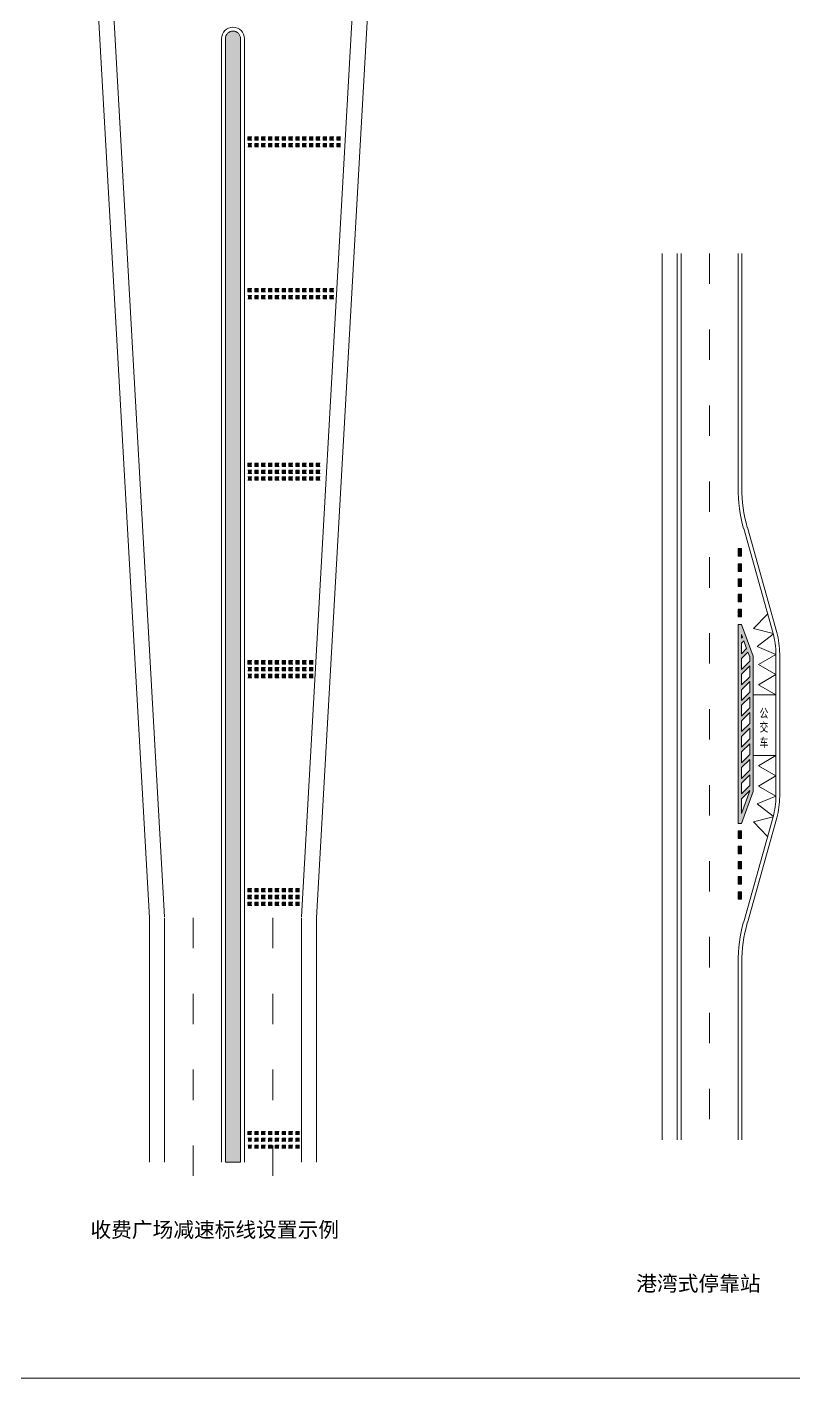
# Model space of a CAD drawing. Header units: millimetres. Extents: x 1182829 to 1183704, y -71582 to -71209.
# Drawn here: x 1183516.3 to 1183617.2, y -71582.4 to -71404.4 of the extents above; entities that cross this region are included whole.
import ezdxf

# ---------------------------------------------------------------- set-up
doc = ezdxf.new("R2010")
doc.units = ezdxf.units.MM
doc.layers.get('0').update_dxf_attribs({"lineweight": 9})
doc.layers.add('文字层', color=7, linetype='Continuous', lineweight=13)
doc.styles.get("Standard").update_dxf_attribs({"font": ''})
doc.styles.get('Standard').set_extended_font_data('SimSun')

msp = doc.modelspace()

# ---------------------------------------------------------------- hatches: boundary and pattern name
h = msp.add_hatch()
h.set_pattern_fill('GRASS', color=3, scale=0.05, style=0)
h.set_pattern_definition([(90, (1181191.2694, -73291.9295), (-0.898025, 0.898025), [0.238125, -1.557925]), (45, (1181191.2694, -73291.9295), (-0.8980256, 0.8980256), [0.238125, -1.031875]), (135, (1181191.2694, -73291.9295), (-0.8980256, -0.8980256), [0.238125, -1.031875])])
edge = h.paths.add_edge_path()
edge.add_line((1183544.37, -71405.98), (1183544.37, -71553.94))
edge.add_line((1183544.37, -71553.94), (1183542.37, -71553.94))
edge.add_line((1183542.37, -71553.94), (1183542.37, -71405.98))
edge.add_arc((1183543.37, -71405.98), 1, 0, 180, ccw=False)
for color, points in [(0, [(1183545.84, -71418.89), (1183545.34, -71418.89), (1183545.34, -71419.34), (1183545.84, -71419.34)]), (0, [(1183546.74, -71418.89), (1183546.24, -71418.89), (1183546.24, -71419.34), (1183546.74, -71419.34)]), (0, [(1183547.64, -71418.89), (1183547.14, -71418.89), (1183547.14, -71419.34), (1183547.64, -71419.34)]), (0, [(1183548.54, -71418.89), (1183548.04, -71418.89), (1183548.04, -71419.34), (1183548.54, -71419.34)]), (0, [(1183549.44, -71418.89), (1183548.94, -71418.89), (1183548.94, -71419.34), (1183549.44, -71419.34)]), (0, [(1183550.34, -71418.89), (1183549.84, -71418.89), (1183549.84, -71419.34), (1183550.34, -71419.34)]), (0, [(1183551.24, -71418.89), (1183550.74, -71418.89), (1183550.74, -71419.34), (1183551.24, -71419.34)]), (0, [(1183552.14, -71418.89), (1183551.64, -71418.89), (1183551.64, -71419.34), (1183552.14, -71419.34)]), (0, [(1183553.04, -71418.89), (1183552.54, -71418.89), (1183552.54, -71419.34), (1183553.04, -71419.34)]), (0, [(1183553.94, -71418.89), (1183553.44, -71418.89), (1183553.44, -71419.34), (1183553.94, -71419.34)]), (0, [(1183554.84, -71418.89), (1183554.34, -71418.89), (1183554.34, -71419.34), (1183554.84, -71419.34)]), (0, [(1183555.74, -71418.89), (1183555.24, -71418.89), (1183555.24, -71419.34), (1183555.74, -71419.34)]), (0, [(1183556.64, -71418.89), (1183556.14, -71418.89), (1183556.14, -71419.34), (1183556.64, -71419.34)]), (0, [(1183557.54, -71418.89), (1183557.04, -71418.89), (1183557.04, -71419.34), (1183557.54, -71419.34)]), (0, [(1183545.84, -71419.79), (1183545.34, -71419.79), (1183545.34, -71420.24), (1183545.84, -71420.24)]), (0, [(1183546.74, -71419.79), (1183546.24, -71419.79), (1183546.24, -71420.24), (1183546.74, -71420.24)]), (0, [(1183547.64, -71419.79), (1183547.14, -71419.79), (1183547.14, -71420.24), (1183547.64, -71420.24)]), (0, [(1183548.54, -71419.79), (1183548.04, -71419.79), (1183548.04, -71420.24), (1183548.54, -71420.24)]), (0, [(1183549.44, -71419.79), (1183548.94, -71419.79), (1183548.94, -71420.24), (1183549.44, -71420.24)]), (0, [(1183550.34, -71419.79), (1183549.84, -71419.79), (1183549.84, -71420.24), (1183550.34, -71420.24)]), (0, [(1183551.24, -71419.79), (1183550.74, -71419.79), (1183550.74, -71420.24), (1183551.24, -71420.24)]), (0, [(1183552.14, -71419.79), (1183551.64, -71419.79), (1183551.64, -71420.24), (1183552.14, -71420.24)]), (0, [(1183553.04, -71419.79), (1183552.54, -71419.79), (1183552.54, -71420.24), (1183553.04, -71420.24)]), (0, [(1183553.94, -71419.79), (1183553.44, -71419.79), (1183553.44, -71420.24), (1183553.94, -71420.24)]), (0, [(1183554.84, -71419.79), (1183554.34, -71419.79), (1183554.34, -71420.24), (1183554.84, -71420.24)]), (0, [(1183555.74, -71419.79), (1183555.24, -71419.79), (1183555.24, -71420.24), (1183555.74, -71420.24)]), (0, [(1183556.64, -71419.79), (1183556.14, -71419.79), (1183556.14, -71420.24), (1183556.64, -71420.24)]), (0, [(1183557.54, -71419.79), (1183557.04, -71419.79), (1183557.04, -71420.24), (1183557.54, -71420.24)]), (0, [(1183545.84, -71438.89), (1183545.34, -71438.89), (1183545.34, -71439.34), (1183545.84, -71439.34)]), (0, [(1183546.74, -71438.89), (1183546.24, -71438.89), (1183546.24, -71439.34), (1183546.74, -71439.34)]), (0, [(1183547.64, -71438.89), (1183547.14, -71438.89), (1183547.14, -71439.34), (1183547.64, -71439.34)]), (0, [(1183548.54, -71438.89), (1183548.04, -71438.89), (1183548.04, -71439.34), (1183548.54, -71439.34)]), (0, [(1183549.44, -71438.89), (1183548.94, -71438.89), (1183548.94, -71439.34), (1183549.44, -71439.34)]), (0, [(1183550.34, -71438.89), (1183549.84, -71438.89), (1183549.84, -71439.34), (1183550.34, -71439.34)]), (0, [(1183551.24, -71438.89), (1183550.74, -71438.89), (1183550.74, -71439.34), (1183551.24, -71439.34)]), (0, [(1183552.14, -71438.89), (1183551.64, -71438.89), (1183551.64, -71439.34), (1183552.14, -71439.34)]), (0, [(1183553.04, -71438.89), (1183552.54, -71438.89), (1183552.54, -71439.34), (1183553.04, -71439.34)]), (0, [(1183553.94, -71438.89), (1183553.44, -71438.89), (1183553.44, -71439.34), (1183553.94, -71439.34)]), (0, [(1183554.84, -71438.89), (1183554.34, -71438.89), (1183554.34, -71439.34), (1183554.84, -71439.34)]), (0, [(1183555.74, -71438.89), (1183555.24, -71438.89), (1183555.24, -71439.34), (1183555.74, -71439.34)]), (0, [(1183556.64, -71438.89), (1183556.14, -71438.89), (1183556.14, -71439.34), (1183556.64, -71439.34)]), (0, [(1183545.84, -71439.79), (1183545.34, -71439.79), (1183545.34, -71440.24), (1183545.84, -71440.24)]), (0, [(1183546.74, -71439.79), (1183546.24, -71439.79), (1183546.24, -71440.24), (1183546.74, -71440.24)]), (0, [(1183547.64, -71439.79), (1183547.14, -71439.79), (1183547.14, -71440.24), (1183547.64, -71440.24)]), (0, [(1183548.54, -71439.79), (1183548.04, -71439.79), (1183548.04, -71440.24), (1183548.54, -71440.24)]), (0, [(1183549.44, -71439.79), (1183548.94, -71439.79), (1183548.94, -71440.24), (1183549.44, -71440.24)]), (0, [(1183550.34, -71439.79), (1183549.84, -71439.79), (1183549.84, -71440.24), (1183550.34, -71440.24)]), (0, [(1183551.24, -71439.79), (1183550.74, -71439.79), (1183550.74, -71440.24), (1183551.24, -71440.24)]), (0, [(1183552.14, -71439.79), (1183551.64, -71439.79), (1183551.64, -71440.24), (1183552.14, -71440.24)]), (0, [(1183553.04, -71439.79), (1183552.54, -71439.79), (1183552.54, -71440.24), (1183553.04, -71440.24)]), (0, [(1183553.94, -71439.79), (1183553.44, -71439.79), (1183553.44, -71440.24), (1183553.94, -71440.24)]), (0, [(1183554.84, -71439.79), (1183554.34, -71439.79), (1183554.34, -71440.24), (1183554.84, -71440.24)]), (0, [(1183555.74, -71439.79), (1183555.24, -71439.79), (1183555.24, -71440.24), (1183555.74, -71440.24)]), (0, [(1183556.64, -71439.79), (1183556.14, -71439.79), (1183556.14, -71440.24), (1183556.64, -71440.24)]), (0, [(1183545.84, -71461.89), (1183545.34, -71461.89), (1183545.34, -71462.34), (1183545.84, -71462.34)]), (0, [(1183546.74, -71461.89), (1183546.24, -71461.89), (1183546.24, -71462.34), (1183546.74, -71462.34)]), (0, [(1183547.64, -71461.89), (1183547.14, -71461.89), (1183547.14, -71462.34), (1183547.64, -71462.34)]), (0, [(1183548.54, -71461.89), (1183548.04, -71461.89), (1183548.04, -71462.34), (1183548.54, -71462.34)]), (0, [(1183549.44, -71461.89), (1183548.94, -71461.89), (1183548.94, -71462.34), (1183549.44, -71462.34)]), (0, [(1183550.34, -71461.89), (1183549.84, -71461.89), (1183549.84, -71462.34), (1183550.34, -71462.34)]), (0, [(1183551.24, -71461.89), (1183550.74, -71461.89), (1183550.74, -71462.34), (1183551.24, -71462.34)]), (0, [(1183552.14, -71461.89), (1183551.64, -71461.89), (1183551.64, -71462.34), (1183552.14, -71462.34)]), (0, [(1183553.04, -71461.89), (1183552.54, -71461.89), (1183552.54, -71462.34), (1183553.04, -71462.34)]), (0, [(1183553.94, -71461.89), (1183553.44, -71461.89), (1183553.44, -71462.34), (1183553.94, -71462.34)]), (0, [(1183554.84, -71461.89), (1183554.34, -71461.89), (1183554.34, -71462.34), (1183554.84, -71462.34)]), (0, [(1183545.84, -71462.79), (1183545.34, -71462.79), (1183545.34, -71463.24), (1183545.84, -71463.24)]), (0, [(1183545.84, -71463.69), (1183545.34, -71463.69), (1183545.34, -71464.14), (1183545.84, -71464.14)]), (0, [(1183546.74, -71462.79), (1183546.24, -71462.79), (1183546.24, -71463.24), (1183546.74, -71463.24)]), (0, [(1183546.74, -71463.69), (1183546.24, -71463.69), (1183546.24, -71464.14), (1183546.74, -71464.14)]), (0, [(1183547.64, -71462.79), (1183547.14, -71462.79), (1183547.14, -71463.24), (1183547.64, -71463.24)]), (0, [(1183547.64, -71463.69), (1183547.14, -71463.69), (1183547.14, -71464.14), (1183547.64, -71464.14)]), (0, [(1183548.54, -71462.79), (1183548.04, -71462.79), (1183548.04, -71463.24), (1183548.54, -71463.24)]), (0, [(1183548.54, -71463.69), (1183548.04, -71463.69), (1183548.04, -71464.14), (1183548.54, -71464.14)]), (0, [(1183549.44, -71462.79), (1183548.94, -71462.79), (1183548.94, -71463.24), (1183549.44, -71463.24)]), (0, [(1183549.44, -71463.69), (1183548.94, -71463.69), (1183548.94, -71464.14), (1183549.44, -71464.14)]), (0, [(1183550.34, -71462.79), (1183549.84, -71462.79), (1183549.84, -71463.24), (1183550.34, -71463.24)]), (0, [(1183550.34, -71463.69), (1183549.84, -71463.69), (1183549.84, -71464.14), (1183550.34, -71464.14)]), (0, [(1183551.24, -71462.79), (1183550.74, -71462.79), (1183550.74, -71463.24), (1183551.24, -71463.24)]), (0, [(1183551.24, -71463.69), (1183550.74, -71463.69), (1183550.74, -71464.14), (1183551.24, -71464.14)]), (0, [(1183552.14, -71462.79), (1183551.64, -71462.79), (1183551.64, -71463.24), (1183552.14, -71463.24)]), (0, [(1183552.14, -71463.69), (1183551.64, -71463.69), (1183551.64, -71464.14), (1183552.14, -71464.14)]), (0, [(1183553.04, -71462.79), (1183552.54, -71462.79), (1183552.54, -71463.24), (1183553.04, -71463.24)]), (0, [(1183553.04, -71463.69), (1183552.54, -71463.69), (1183552.54, -71464.14), (1183553.04, -71464.14)]), (0, [(1183553.94, -71462.79), (1183553.44, -71462.79), (1183553.44, -71463.24), (1183553.94, -71463.24)]), (0, [(1183553.94, -71463.69), (1183553.44, -71463.69), (1183553.44, -71464.14), (1183553.94, -71464.14)]), (0, [(1183554.84, -71462.79), (1183554.34, -71462.79), (1183554.34, -71463.24), (1183554.84, -71463.24)]), (0, [(1183554.84, -71463.69), (1183554.34, -71463.69), (1183554.34, -71464.14), (1183554.84, -71464.14)]), (256, [(1183610.31, -71473.13), (1183609.86, -71473.13), (1183609.86, -71474.13), (1183610.31, -71474.13)]), (256, [(1183610.31, -71475.13), (1183609.86, -71475.13), (1183609.86, -71476.13), (1183610.31, -71476.13)]), (256, [(1183610.31, -71477.13), (1183609.86, -71477.13), (1183609.86, -71478.13), (1183610.31, -71478.13)]), (256, [(1183610.31, -71479.13), (1183609.86, -71479.13), (1183609.86, -71480.13), (1183610.31, -71480.13)]), (256, [(1183610.31, -71481.13), (1183609.86, -71481.13), (1183609.86, -71482.13), (1183610.31, -71482.13)]), (0, [(1183545.84, -71487.89), (1183545.34, -71487.89), (1183545.34, -71488.34), (1183545.84, -71488.34)]), (0, [(1183545.84, -71488.79), (1183545.34, -71488.79), (1183545.34, -71489.24), (1183545.84, -71489.24)]), (0, [(1183546.74, -71487.89), (1183546.24, -71487.89), (1183546.24, -71488.34), (1183546.74, -71488.34)]), (0, [(1183546.74, -71488.79), (1183546.24, -71488.79), (1183546.24, -71489.24), (1183546.74, -71489.24)]), (0, [(1183547.64, -71487.89), (1183547.14, -71487.89), (1183547.14, -71488.34), (1183547.64, -71488.34)]), (0, [(1183547.64, -71488.79), (1183547.14, -71488.79), (1183547.14, -71489.24), (1183547.64, -71489.24)]), (0, [(1183548.54, -71487.89), (1183548.04, -71487.89), (1183548.04, -71488.34), (1183548.54, -71488.34)]), (0, [(1183548.54, -71488.79), (1183548.04, -71488.79), (1183548.04, -71489.24), (1183548.54, -71489.24)]), (0, [(1183549.44, -71487.89), (1183548.94, -71487.89), (1183548.94, -71488.34), (1183549.44, -71488.34)]), (0, [(1183549.44, -71488.79), (1183548.94, -71488.79), (1183548.94, -71489.24), (1183549.44, -71489.24)]), (0, [(1183550.34, -71487.89), (1183549.84, -71487.89), (1183549.84, -71488.34), (1183550.34, -71488.34)]), (0, [(1183550.34, -71488.79), (1183549.84, -71488.79), (1183549.84, -71489.24), (1183550.34, -71489.24)]), (0, [(1183551.24, -71487.89), (1183550.74, -71487.89), (1183550.74, -71488.34), (1183551.24, -71488.34)]), (0, [(1183551.24, -71488.79), (1183550.74, -71488.79), (1183550.74, -71489.24), (1183551.24, -71489.24)]), (0, [(1183552.14, -71487.89), (1183551.64, -71487.89), (1183551.64, -71488.34), (1183552.14, -71488.34)]), (0, [(1183552.14, -71488.79), (1183551.64, -71488.79), (1183551.64, -71489.24), (1183552.14, -71489.24)]), (0, [(1183553.04, -71487.89), (1183552.54, -71487.89), (1183552.54, -71488.34), (1183553.04, -71488.34)]), (0, [(1183553.04, -71488.79), (1183552.54, -71488.79), (1183552.54, -71489.24), (1183553.04, -71489.24)]), (0, [(1183553.94, -71487.89), (1183553.44, -71487.89), (1183553.44, -71488.34), (1183553.94, -71488.34)]), (0, [(1183553.94, -71488.79), (1183553.44, -71488.79), (1183553.44, -71489.24), (1183553.94, -71489.24)]), (0, [(1183545.84, -71489.69), (1183545.34, -71489.69), (1183545.34, -71490.14), (1183545.84, -71490.14)]), (0, [(1183546.74, -71489.69), (1183546.24, -71489.69), (1183546.24, -71490.14), (1183546.74, -71490.14)]), (0, [(1183547.64, -71489.69), (1183547.14, -71489.69), (1183547.14, -71490.14), (1183547.64, -71490.14)]), (0, [(1183548.54, -71489.69), (1183548.04, -71489.69), (1183548.04, -71490.14), (1183548.54, -71490.14)]), (0, [(1183549.44, -71489.69), (1183548.94, -71489.69), (1183548.94, -71490.14), (1183549.44, -71490.14)]), (0, [(1183550.34, -71489.69), (1183549.84, -71489.69), (1183549.84, -71490.14), (1183550.34, -71490.14)]), (0, [(1183551.24, -71489.69), (1183550.74, -71489.69), (1183550.74, -71490.14), (1183551.24, -71490.14)]), (0, [(1183552.14, -71489.69), (1183551.64, -71489.69), (1183551.64, -71490.14), (1183552.14, -71490.14)]), (0, [(1183553.04, -71489.69), (1183552.54, -71489.69), (1183552.54, -71490.14), (1183553.04, -71490.14)]), (0, [(1183553.94, -71489.69), (1183553.44, -71489.69), (1183553.44, -71490.14), (1183553.94, -71490.14)]), (256, [(1183610.31, -71510.32), (1183609.86, -71510.32), (1183609.86, -71511.32), (1183610.31, -71511.32)]), (256, [(1183610.31, -71512.32), (1183609.86, -71512.32), (1183609.86, -71513.32), (1183610.31, -71513.32)]), (256, [(1183610.31, -71514.32), (1183609.86, -71514.32), (1183609.86, -71515.32), (1183610.31, -71515.32)]), (256, [(1183610.31, -71516.32), (1183609.86, -71516.32), (1183609.86, -71517.32), (1183610.31, -71517.32)]), (0, [(1183545.84, -71517.89), (1183545.34, -71517.89), (1183545.34, -71518.34), (1183545.84, -71518.34)]), (0, [(1183545.84, -71518.79), (1183545.34, -71518.79), (1183545.34, -71519.24), (1183545.84, -71519.24)]), (0, [(1183546.74, -71517.89), (1183546.24, -71517.89), (1183546.24, -71518.34), (1183546.74, -71518.34)]), (0, [(1183546.74, -71518.79), (1183546.24, -71518.79), (1183546.24, -71519.24), (1183546.74, -71519.24)]), (0, [(1183547.64, -71517.89), (1183547.14, -71517.89), (1183547.14, -71518.34), (1183547.64, -71518.34)]), (0, [(1183547.64, -71518.79), (1183547.14, -71518.79), (1183547.14, -71519.24), (1183547.64, -71519.24)]), (0, [(1183548.54, -71517.89), (1183548.04, -71517.89), (1183548.04, -71518.34), (1183548.54, -71518.34)]), (0, [(1183548.54, -71518.79), (1183548.04, -71518.79), (1183548.04, -71519.24), (1183548.54, -71519.24)]), (0, [(1183549.44, -71517.89), (1183548.94, -71517.89), (1183548.94, -71518.34), (1183549.44, -71518.34)]), (0, [(1183549.44, -71518.79), (1183548.94, -71518.79), (1183548.94, -71519.24), (1183549.44, -71519.24)]), (0, [(1183550.34, -71517.89), (1183549.84, -71517.89), (1183549.84, -71518.34), (1183550.34, -71518.34)]), (0, [(1183550.34, -71518.79), (1183549.84, -71518.79), (1183549.84, -71519.24), (1183550.34, -71519.24)]), (0, [(1183551.24, -71517.89), (1183550.74, -71517.89), (1183550.74, -71518.34), (1183551.24, -71518.34)]), (0, [(1183551.24, -71518.79), (1183550.74, -71518.79), (1183550.74, -71519.24), (1183551.24, -71519.24)]), (0, [(1183552.14, -71517.89), (1183551.64, -71517.89), (1183551.64, -71518.34), (1183552.14, -71518.34)]), (0, [(1183552.14, -71518.79), (1183551.64, -71518.79), (1183551.64, -71519.24), (1183552.14, -71519.24)]), (256, [(1183610.31, -71518.32), (1183609.86, -71518.32), (1183609.86, -71519.32), (1183610.31, -71519.32)]), (0, [(1183545.84, -71519.69), (1183545.34, -71519.69), (1183545.34, -71520.14), (1183545.84, -71520.14)]), (0, [(1183546.74, -71519.69), (1183546.24, -71519.69), (1183546.24, -71520.14), (1183546.74, -71520.14)]), (0, [(1183547.64, -71519.69), (1183547.14, -71519.69), (1183547.14, -71520.14), (1183547.64, -71520.14)]), (0, [(1183548.54, -71519.69), (1183548.04, -71519.69), (1183548.04, -71520.14), (1183548.54, -71520.14)]), (0, [(1183549.44, -71519.69), (1183548.94, -71519.69), (1183548.94, -71520.14), (1183549.44, -71520.14)]), (0, [(1183550.34, -71519.69), (1183549.84, -71519.69), (1183549.84, -71520.14), (1183550.34, -71520.14)]), (0, [(1183551.24, -71519.69), (1183550.74, -71519.69), (1183550.74, -71520.14), (1183551.24, -71520.14)]), (0, [(1183552.14, -71519.69), (1183551.64, -71519.69), (1183551.64, -71520.14), (1183552.14, -71520.14)]), (0, [(1183545.84, -71549.89), (1183545.34, -71549.89), (1183545.34, -71550.34), (1183545.84, -71550.34)]), (0, [(1183545.84, -71550.79), (1183545.34, -71550.79), (1183545.34, -71551.24), (1183545.84, -71551.24)]), (0, [(1183546.74, -71549.89), (1183546.24, -71549.89), (1183546.24, -71550.34), (1183546.74, -71550.34)]), (0, [(1183546.74, -71550.79), (1183546.24, -71550.79), (1183546.24, -71551.24), (1183546.74, -71551.24)]), (0, [(1183547.64, -71549.89), (1183547.14, -71549.89), (1183547.14, -71550.34), (1183547.64, -71550.34)]), (0, [(1183547.64, -71550.79), (1183547.14, -71550.79), (1183547.14, -71551.24), (1183547.64, -71551.24)]), (0, [(1183548.54, -71549.89), (1183548.04, -71549.89), (1183548.04, -71550.34), (1183548.54, -71550.34)]), (0, [(1183548.54, -71550.79), (1183548.04, -71550.79), (1183548.04, -71551.24), (1183548.54, -71551.24)]), (0, [(1183549.44, -71549.89), (1183548.94, -71549.89), (1183548.94, -71550.34), (1183549.44, -71550.34)]), (0, [(1183549.44, -71550.79), (1183548.94, -71550.79), (1183548.94, -71551.24), (1183549.44, -71551.24)]), (0, [(1183550.34, -71549.89), (1183549.84, -71549.89), (1183549.84, -71550.34), (1183550.34, -71550.34)]), (0, [(1183550.34, -71550.79), (1183549.84, -71550.79), (1183549.84, -71551.24), (1183550.34, -71551.24)]), (0, [(1183551.24, -71549.89), (1183550.74, -71549.89), (1183550.74, -71550.34), (1183551.24, -71550.34)]), (0, [(1183551.24, -71550.79), (1183550.74, -71550.79), (1183550.74, -71551.24), (1183551.24, -71551.24)]), (0, [(1183552.14, -71549.89), (1183551.64, -71549.89), (1183551.64, -71550.34), (1183552.14, -71550.34)]), (0, [(1183552.14, -71550.79), (1183551.64, -71550.79), (1183551.64, -71551.24), (1183552.14, -71551.24)]), (0, [(1183545.84, -71551.69), (1183545.34, -71551.69), (1183545.34, -71552.14), (1183545.84, -71552.14)]), (0, [(1183546.74, -71551.69), (1183546.24, -71551.69), (1183546.24, -71552.14), (1183546.74, -71552.14)]), (0, [(1183547.64, -71551.69), (1183547.14, -71551.69), (1183547.14, -71552.14), (1183547.64, -71552.14)]), (0, [(1183548.54, -71551.69), (1183548.04, -71551.69), (1183548.04, -71552.14), (1183548.54, -71552.14)]), (0, [(1183549.44, -71551.69), (1183548.94, -71551.69), (1183548.94, -71552.14), (1183549.44, -71552.14)]), (0, [(1183550.34, -71551.69), (1183549.84, -71551.69), (1183549.84, -71552.14), (1183550.34, -71552.14)]), (0, [(1183551.24, -71551.69), (1183550.74, -71551.69), (1183550.74, -71552.14), (1183551.24, -71552.14)]), (0, [(1183552.14, -71551.69), (1183551.64, -71551.69), (1183551.64, -71552.14), (1183552.14, -71552.14)])]:
    msp.add_hatch(color=color).paths.add_polyline_path(points)
h = msp.add_hatch(color=256)
h.paths.add_polyline_path([(1183610.45, -71484.8), (1183610.31, -71484.43), (1183610.31, -71484.94)], flags=16)
h.paths.add_polyline_path([(1183610.31, -71485.57), (1183610.31, -71486.99), (1183611, -71486.3), (1183610.62, -71485.27)], flags=16)
h.paths.add_polyline_path([(1183610.31, -71487.62), (1183610.31, -71489.04), (1183611.4, -71487.95), (1183611.4, -71487.39), (1183611.17, -71486.77)], flags=16)
h.paths.add_polyline_path([(1183611.4, -71488.59), (1183611.4, -71490), (1183610.31, -71491.09), (1183610.31, -71489.67)], flags=16)
h.paths.add_polyline_path([(1183611.4, -71490.64), (1183611.4, -71492.05), (1183610.31, -71493.14), (1183610.31, -71491.72)], flags=16)
h.paths.add_polyline_path([(1183611.4, -71492.69), (1183611.4, -71494.1), (1183610.31, -71495.19), (1183610.31, -71493.77)], flags=16)
h.paths.add_polyline_path([(1183611.4, -71494.74), (1183611.4, -71496.15), (1183610.31, -71497.24), (1183610.31, -71495.82)], flags=16)
h.paths.add_polyline_path([(1183611.4, -71496.79), (1183611.4, -71498.2), (1183610.31, -71499.29), (1183610.31, -71497.87)], flags=16)
h.paths.add_polyline_path([(1183611.4, -71498.84), (1183611.4, -71500.25), (1183610.31, -71501.34), (1183610.31, -71499.92)], flags=16)
h.paths.add_polyline_path([(1183611.4, -71500.89), (1183611.4, -71502.3), (1183610.31, -71503.39), (1183610.31, -71501.97)], flags=16)
h.paths.add_polyline_path([(1183611.4, -71502.94), (1183611.4, -71504.35), (1183610.31, -71505.44), (1183610.31, -71504.02)], flags=16)
h.paths.add_polyline_path([(1183611.4, -71504.99), (1183611.4, -71505.05), (1183610.31, -71508.01), (1183610.31, -71506.07)], flags=16)
h.paths.add_polyline_path([(1183611.85, -71487.31), (1183610.31, -71483.13), (1183609.86, -71483.13), (1183609.86, -71509.32), (1183610.31, -71509.32), (1183611.85, -71505.13)])
edge = h.paths.add_edge_path()
edge.add_line((1183610.31, -71482.13), (1183609.86, -71482.13))

# ---------------------------------------------------------------- linework, layer by layer
at = {"color": 0}
for p, q in [((1183524.37, -71379.75), (1183532.37, -71521.75)), ((1183526.36, -71379.63), (1183534.36, -71521.63)), ((1183560.37, -71379.63), (1183552.37, -71521.63)), ((1183562.37, -71379.75), (1183554.37, -71521.75)), ((1183541.87, -71405.98), (1183541.87, -71553.94)), ((1183544.87, -71405.98), (1183544.87, -71553.94)), ((1183545.34, -71418.89), (1183545.34, -71419.34)), ((1183545.34, -71418.89), (1183545.84, -71418.89)), ((1183545.34, -71419.34), (1183545.84, -71419.34)), ((1183546.24, -71418.89), (1183546.24, -71419.34)), ((1183546.24, -71418.89), (1183546.74, -71418.89)), ((1183546.24, -71419.34), (1183546.74, -71419.34)), ((1183547.14, -71418.89), (1183547.14, -71419.34)), ((1183547.14, -71418.89), (1183547.64, -71418.89)), ((1183547.14, -71419.34), (1183547.64, -71419.34)), ((1183548.04, -71418.89), (1183548.04, -71419.34)), ((1183548.04, -71418.89), (1183548.54, -71418.89)), ((1183548.04, -71419.34), (1183548.54, -71419.34)), ((1183548.94, -71418.89), (1183549.44, -71418.89)), ((1183548.94, -71418.89), (1183548.94, -71419.34)), ((1183548.94, -71419.34), (1183549.44, -71419.34)), ((1183549.84, -71418.89), (1183550.34, -71418.89)), ((1183549.84, -71418.89), (1183549.84, -71419.34)), ((1183549.84, -71419.34), (1183550.34, -71419.34)), ((1183550.74, -71418.89), (1183551.24, -71418.89)), ((1183550.74, -71418.89), (1183550.74, -71419.34)), ((1183550.74, -71419.34), (1183551.24, -71419.34)), ((1183551.64, -71418.89), (1183552.14, -71418.89)), ((1183551.64, -71418.89), (1183551.64, -71419.34)), ((1183551.64, -71419.34), (1183552.14, -71419.34)), ((1183552.54, -71418.89), (1183553.04, -71418.89)), ((1183552.54, -71418.89), (1183552.54, -71419.34)), ((1183552.54, -71419.34), (1183553.04, -71419.34)), ((1183553.44, -71418.89), (1183553.94, -71418.89)), ((1183553.44, -71418.89), (1183553.44, -71419.34)), ((1183553.44, -71419.34), (1183553.94, -71419.34)), ((1183554.34, -71418.89), (1183554.84, -71418.89)), ((1183554.34, -71418.89), (1183554.34, -71419.34)), ((1183554.34, -71419.34), (1183554.84, -71419.34)), ((1183555.24, -71418.89), (1183555.74, -71418.89)), ((1183555.24, -71418.89), (1183555.24, -71419.34)), ((1183555.24, -71419.34), (1183555.74, -71419.34)), ((1183556.14, -71418.89), (1183556.64, -71418.89)), ((1183556.14, -71418.89), (1183556.14, -71419.34)), ((1183556.14, -71419.34), (1183556.64, -71419.34)), ((1183557.04, -71418.89), (1183557.54, -71418.89)), ((1183557.04, -71418.89), (1183557.04, -71419.34)), ((1183557.04, -71419.34), (1183557.54, -71419.34)), ((1183545.34, -71419.79), (1183545.84, -71419.79)), ((1183545.34, -71420.24), (1183545.84, -71420.24)), ((1183546.24, -71419.79), (1183546.74, -71419.79)), ((1183546.24, -71419.79), (1183546.24, -71420.24)), ((1183546.24, -71420.24), (1183546.74, -71420.24)), ((1183547.14, -71419.79), (1183547.64, -71419.79)), ((1183547.14, -71419.79), (1183547.14, -71420.24)), ((1183547.14, -71420.24), (1183547.64, -71420.24)), ((1183548.04, -71419.79), (1183548.54, -71419.79)), ((1183548.04, -71419.79), (1183548.04, -71420.24)), ((1183548.04, -71420.24), (1183548.54, -71420.24)), ((1183548.94, -71419.79), (1183548.94, -71420.24)), ((1183548.94, -71419.79), (1183549.44, -71419.79)), ((1183548.94, -71420.24), (1183549.44, -71420.24)), ((1183549.84, -71419.79), (1183549.84, -71420.24)), ((1183549.84, -71419.79), (1183550.34, -71419.79)), ((1183549.84, -71420.24), (1183550.34, -71420.24)), ((1183550.74, -71419.79), (1183550.74, -71420.24)), ((1183550.74, -71419.79), (1183551.24, -71419.79)), ((1183550.74, -71420.24), (1183551.24, -71420.24)), ((1183551.64, -71419.79), (1183551.64, -71420.24)), ((1183551.64, -71419.79), (1183552.14, -71419.79)), ((1183551.64, -71420.24), (1183552.14, -71420.24)), ((1183552.54, -71419.79), (1183552.54, -71420.24)), ((1183552.54, -71419.79), (1183553.04, -71419.79)), ((1183552.54, -71420.24), (1183553.04, -71420.24)), ((1183553.44, -71419.79), (1183553.44, -71420.24)), ((1183553.44, -71419.79), (1183553.94, -71419.79)), ((1183553.44, -71420.24), (1183553.94, -71420.24)), ((1183554.34, -71419.79), (1183554.34, -71420.24)), ((1183554.34, -71419.79), (1183554.84, -71419.79)), ((1183554.34, -71420.24), (1183554.84, -71420.24)), ((1183555.24, -71419.79), (1183555.24, -71420.24)), ((1183555.24, -71419.79), (1183555.74, -71419.79)), ((1183555.24, -71420.24), (1183555.74, -71420.24)), ((1183556.14, -71419.79), (1183556.14, -71420.24)), ((1183556.14, -71419.79), (1183556.64, -71419.79)), ((1183556.14, -71420.24), (1183556.64, -71420.24)), ((1183557.04, -71419.79), (1183557.04, -71420.24)), ((1183557.04, -71419.79), (1183557.54, -71419.79)), ((1183557.04, -71420.24), (1183557.54, -71420.24)), ((1183545.34, -71438.89), (1183545.34, -71439.34)), ((1183545.34, -71438.89), (1183545.84, -71438.89)), ((1183546.24, -71438.89), (1183546.24, -71439.34)), ((1183546.24, -71438.89), (1183546.74, -71438.89)), ((1183547.14, -71438.89), (1183547.14, -71439.34)), ((1183547.14, -71438.89), (1183547.64, -71438.89)), ((1183548.04, -71438.89), (1183548.04, -71439.34)), ((1183548.04, -71438.89), (1183548.54, -71438.89)), ((1183548.94, -71438.89), (1183549.44, -71438.89)), ((1183548.94, -71438.89), (1183548.94, -71439.34)), ((1183549.84, -71438.89), (1183550.34, -71438.89)), ((1183549.84, -71438.89), (1183549.84, -71439.34)), ((1183550.74, -71438.89), (1183551.24, -71438.89)), ((1183550.74, -71438.89), (1183550.74, -71439.34)), ((1183551.64, -71438.89), (1183552.14, -71438.89)), ((1183551.64, -71438.89), (1183551.64, -71439.34)), ((1183552.54, -71438.89), (1183553.04, -71438.89)), ((1183552.54, -71438.89), (1183552.54, -71439.34)), ((1183553.44, -71438.89), (1183553.94, -71438.89)), ((1183553.44, -71438.89), (1183553.44, -71439.34)), ((1183554.34, -71438.89), (1183554.84, -71438.89)), ((1183554.34, -71438.89), (1183554.34, -71439.34)), ((1183555.24, -71438.89), (1183555.74, -71438.89)), ((1183555.24, -71438.89), (1183555.24, -71439.34)), ((1183556.14, -71438.89), (1183556.64, -71438.89)), ((1183556.14, -71438.89), (1183556.14, -71439.34)), ((1183545.34, -71439.34), (1183545.84, -71439.34)), ((1183545.34, -71439.79), (1183545.84, -71439.79)), ((1183545.34, -71440.24), (1183545.84, -71440.24)), ((1183546.24, -71439.34), (1183546.74, -71439.34)), ((1183546.24, -71439.79), (1183546.74, -71439.79)), ((1183546.24, -71439.79), (1183546.24, -71440.24)), ((1183546.24, -71440.24), (1183546.74, -71440.24)), ((1183547.14, -71439.34), (1183547.64, -71439.34)), ((1183547.14, -71439.79), (1183547.64, -71439.79)), ((1183547.14, -71439.79), (1183547.14, -71440.24)), ((1183547.14, -71440.24), (1183547.64, -71440.24)), ((1183548.04, -71439.34), (1183548.54, -71439.34)), ((1183548.04, -71439.79), (1183548.54, -71439.79)), ((1183548.04, -71439.79), (1183548.04, -71440.24)), ((1183548.04, -71440.24), (1183548.54, -71440.24)), ((1183548.94, -71439.34), (1183549.44, -71439.34)), ((1183548.94, -71439.79), (1183548.94, -71440.24)), ((1183548.94, -71439.79), (1183549.44, -71439.79)), ((1183548.94, -71440.24), (1183549.44, -71440.24)), ((1183549.84, -71439.34), (1183550.34, -71439.34)), ((1183549.84, -71439.79), (1183549.84, -71440.24)), ((1183549.84, -71439.79), (1183550.34, -71439.79)), ((1183549.84, -71440.24), (1183550.34, -71440.24)), ((1183550.74, -71439.34), (1183551.24, -71439.34)), ((1183550.74, -71439.79), (1183550.74, -71440.24)), ((1183550.74, -71439.79), (1183551.24, -71439.79)), ((1183550.74, -71440.24), (1183551.24, -71440.24)), ((1183551.64, -71439.34), (1183552.14, -71439.34)), ((1183551.64, -71439.79), (1183551.64, -71440.24)), ((1183551.64, -71439.79), (1183552.14, -71439.79)), ((1183551.64, -71440.24), (1183552.14, -71440.24)), ((1183552.54, -71439.34), (1183553.04, -71439.34)), ((1183552.54, -71439.79), (1183552.54, -71440.24)), ((1183552.54, -71439.79), (1183553.04, -71439.79)), ((1183552.54, -71440.24), (1183553.04, -71440.24)), ((1183553.44, -71439.34), (1183553.94, -71439.34)), ((1183553.44, -71439.79), (1183553.44, -71440.24)), ((1183553.44, -71439.79), (1183553.94, -71439.79)), ((1183553.44, -71440.24), (1183553.94, -71440.24)), ((1183554.34, -71439.34), (1183554.84, -71439.34)), ((1183554.34, -71439.79), (1183554.34, -71440.24)), ((1183554.34, -71439.79), (1183554.84, -71439.79)), ((1183554.34, -71440.24), (1183554.84, -71440.24)), ((1183555.24, -71439.34), (1183555.74, -71439.34)), ((1183555.24, -71439.79), (1183555.24, -71440.24)), ((1183555.24, -71439.79), (1183555.74, -71439.79)), ((1183555.24, -71440.24), (1183555.74, -71440.24)), ((1183556.14, -71439.34), (1183556.64, -71439.34)), ((1183556.14, -71439.79), (1183556.14, -71440.24)), ((1183556.14, -71439.79), (1183556.64, -71439.79)), ((1183556.14, -71440.24), (1183556.64, -71440.24)), ((1183545.34, -71461.89), (1183545.34, -71462.34)), ((1183545.34, -71461.89), (1183545.84, -71461.89)), ((1183546.24, -71461.89), (1183546.24, -71462.34)), ((1183546.24, -71461.89), (1183546.74, -71461.89)), ((1183547.14, -71461.89), (1183547.14, -71462.34)), ((1183547.14, -71461.89), (1183547.64, -71461.89)), ((1183548.04, -71461.89), (1183548.04, -71462.34)), ((1183548.04, -71461.89), (1183548.54, -71461.89)), ((1183548.94, -71461.89), (1183549.44, -71461.89)), ((1183548.94, -71461.89), (1183548.94, -71462.34)), ((1183549.84, -71461.89), (1183550.34, -71461.89)), ((1183549.84, -71461.89), (1183549.84, -71462.34)), ((1183550.74, -71461.89), (1183551.24, -71461.89)), ((1183550.74, -71461.89), (1183550.74, -71462.34)), ((1183551.64, -71461.89), (1183552.14, -71461.89)), ((1183551.64, -71461.89), (1183551.64, -71462.34)), ((1183552.54, -71461.89), (1183553.04, -71461.89)), ((1183552.54, -71461.89), (1183552.54, -71462.34)), ((1183553.44, -71461.89), (1183553.94, -71461.89)), ((1183553.44, -71461.89), (1183553.44, -71462.34)), ((1183554.34, -71461.89), (1183554.84, -71461.89)), ((1183554.34, -71461.89), (1183554.34, -71462.34)), ((1183545.34, -71462.34), (1183545.84, -71462.34)), ((1183545.34, -71462.79), (1183545.84, -71462.79)), ((1183545.34, -71463.24), (1183545.84, -71463.24)), ((1183545.34, -71463.69), (1183545.84, -71463.69)), ((1183546.24, -71462.34), (1183546.74, -71462.34)), ((1183546.24, -71462.79), (1183546.74, -71462.79)), ((1183546.24, -71462.79), (1183546.24, -71463.24)), ((1183546.24, -71463.24), (1183546.74, -71463.24)), ((1183546.24, -71463.69), (1183546.74, -71463.69)), ((1183546.24, -71463.69), (1183546.24, -71464.14)), ((1183547.14, -71462.34), (1183547.64, -71462.34)), ((1183547.14, -71462.79), (1183547.64, -71462.79)), ((1183547.14, -71462.79), (1183547.14, -71463.24)), ((1183547.14, -71463.24), (1183547.64, -71463.24)), ((1183547.14, -71463.69), (1183547.64, -71463.69)), ((1183547.14, -71463.69), (1183547.14, -71464.14)), ((1183548.04, -71462.34), (1183548.54, -71462.34)), ((1183548.04, -71462.79), (1183548.54, -71462.79)), ((1183548.04, -71462.79), (1183548.04, -71463.24)), ((1183548.04, -71463.24), (1183548.54, -71463.24)), ((1183548.04, -71463.69), (1183548.54, -71463.69)), ((1183548.04, -71463.69), (1183548.04, -71464.14)), ((1183548.94, -71462.34), (1183549.44, -71462.34)), ((1183548.94, -71462.79), (1183548.94, -71463.24)), ((1183548.94, -71462.79), (1183549.44, -71462.79)), ((1183548.94, -71463.24), (1183549.44, -71463.24)), ((1183548.94, -71463.69), (1183548.94, -71464.14)), ((1183548.94, -71463.69), (1183549.44, -71463.69)), ((1183549.84, -71462.34), (1183550.34, -71462.34)), ((1183549.84, -71462.79), (1183549.84, -71463.24)), ((1183549.84, -71462.79), (1183550.34, -71462.79)), ((1183549.84, -71463.24), (1183550.34, -71463.24)), ((1183549.84, -71463.69), (1183549.84, -71464.14)), ((1183549.84, -71463.69), (1183550.34, -71463.69)), ((1183550.74, -71462.34), (1183551.24, -71462.34)), ((1183550.74, -71462.79), (1183550.74, -71463.24)), ((1183550.74, -71462.79), (1183551.24, -71462.79)), ((1183550.74, -71463.24), (1183551.24, -71463.24)), ((1183550.74, -71463.69), (1183550.74, -71464.14)), ((1183550.74, -71463.69), (1183551.24, -71463.69)), ((1183551.64, -71462.34), (1183552.14, -71462.34)), ((1183551.64, -71462.79), (1183551.64, -71463.24)), ((1183551.64, -71462.79), (1183552.14, -71462.79)), ((1183551.64, -71463.24), (1183552.14, -71463.24)), ((1183551.64, -71463.69), (1183551.64, -71464.14)), ((1183551.64, -71463.69), (1183552.14, -71463.69)), ((1183552.54, -71462.34), (1183553.04, -71462.34)), ((1183552.54, -71462.79), (1183552.54, -71463.24)), ((1183552.54, -71462.79), (1183553.04, -71462.79)), ((1183552.54, -71463.24), (1183553.04, -71463.24)), ((1183552.54, -71463.69), (1183552.54, -71464.14)), ((1183552.54, -71463.69), (1183553.04, -71463.69)), ((1183553.44, -71462.34), (1183553.94, -71462.34)), ((1183553.44, -71462.79), (1183553.44, -71463.24)), ((1183553.44, -71462.79), (1183553.94, -71462.79)), ((1183553.44, -71463.24), (1183553.94, -71463.24)), ((1183553.44, -71463.69), (1183553.44, -71464.14)), ((1183553.44, -71463.69), (1183553.94, -71463.69)), ((1183554.34, -71462.34), (1183554.84, -71462.34)), ((1183554.34, -71462.79), (1183554.34, -71463.24)), ((1183554.34, -71462.79), (1183554.84, -71462.79)), ((1183554.34, -71463.24), (1183554.84, -71463.24)), ((1183554.34, -71463.69), (1183554.34, -71464.14)), ((1183554.34, -71463.69), (1183554.84, -71463.69)), ((1183545.34, -71464.14), (1183545.84, -71464.14)), ((1183546.24, -71464.14), (1183546.74, -71464.14)), ((1183547.14, -71464.14), (1183547.64, -71464.14)), ((1183548.04, -71464.14), (1183548.54, -71464.14)), ((1183548.94, -71464.14), (1183549.44, -71464.14)), ((1183549.84, -71464.14), (1183550.34, -71464.14)), ((1183550.74, -71464.14), (1183551.24, -71464.14)), ((1183551.64, -71464.14), (1183552.14, -71464.14)), ((1183552.54, -71464.14), (1183553.04, -71464.14)), ((1183553.44, -71464.14), (1183553.94, -71464.14)), ((1183554.34, -71464.14), (1183554.84, -71464.14)), ((1183545.34, -71487.89), (1183545.34, -71488.34)), ((1183545.34, -71487.89), (1183545.84, -71487.89)), ((1183545.34, -71488.34), (1183545.84, -71488.34)), ((1183545.34, -71488.79), (1183545.84, -71488.79)), ((1183546.24, -71487.89), (1183546.24, -71488.34)), ((1183546.24, -71487.89), (1183546.74, -71487.89)), ((1183546.24, -71488.34), (1183546.74, -71488.34)), ((1183546.24, -71488.79), (1183546.74, -71488.79)), ((1183546.24, -71488.79), (1183546.24, -71489.24)), ((1183547.14, -71487.89), (1183547.14, -71488.34)), ((1183547.14, -71487.89), (1183547.64, -71487.89)), ((1183547.14, -71488.34), (1183547.64, -71488.34)), ((1183547.14, -71488.79), (1183547.64, -71488.79)), ((1183547.14, -71488.79), (1183547.14, -71489.24)), ((1183548.04, -71487.89), (1183548.04, -71488.34)), ((1183548.04, -71487.89), (1183548.54, -71487.89)), ((1183548.04, -71488.34), (1183548.54, -71488.34)), ((1183548.04, -71488.79), (1183548.54, -71488.79)), ((1183548.04, -71488.79), (1183548.04, -71489.24)), ((1183548.94, -71487.89), (1183549.44, -71487.89)), ((1183548.94, -71487.89), (1183548.94, -71488.34)), ((1183548.94, -71488.34), (1183549.44, -71488.34)), ((1183548.94, -71488.79), (1183548.94, -71489.24)), ((1183548.94, -71488.79), (1183549.44, -71488.79)), ((1183549.84, -71487.89), (1183550.34, -71487.89)), ((1183549.84, -71487.89), (1183549.84, -71488.34)), ((1183549.84, -71488.34), (1183550.34, -71488.34)), ((1183549.84, -71488.79), (1183549.84, -71489.24)), ((1183549.84, -71488.79), (1183550.34, -71488.79)), ((1183550.74, -71487.89), (1183551.24, -71487.89)), ((1183550.74, -71487.89), (1183550.74, -71488.34)), ((1183550.74, -71488.34), (1183551.24, -71488.34)), ((1183550.74, -71488.79), (1183550.74, -71489.24)), ((1183550.74, -71488.79), (1183551.24, -71488.79)), ((1183551.64, -71487.89), (1183552.14, -71487.89)), ((1183551.64, -71487.89), (1183551.64, -71488.34)), ((1183551.64, -71488.34), (1183552.14, -71488.34)), ((1183551.64, -71488.79), (1183551.64, -71489.24)), ((1183551.64, -71488.79), (1183552.14, -71488.79)), ((1183552.54, -71487.89), (1183553.04, -71487.89)), ((1183552.54, -71487.89), (1183552.54, -71488.34)), ((1183552.54, -71488.34), (1183553.04, -71488.34)), ((1183552.54, -71488.79), (1183552.54, -71489.24)), ((1183552.54, -71488.79), (1183553.04, -71488.79)), ((1183553.44, -71487.89), (1183553.94, -71487.89)), ((1183553.44, -71487.89), (1183553.44, -71488.34)), ((1183553.44, -71488.34), (1183553.94, -71488.34)), ((1183553.44, -71488.79), (1183553.44, -71489.24)), ((1183553.44, -71488.79), (1183553.94, -71488.79)), ((1183545.34, -71489.24), (1183545.84, -71489.24)), ((1183545.34, -71489.69), (1183545.84, -71489.69)), ((1183545.34, -71490.14), (1183545.84, -71490.14)), ((1183546.24, -71489.24), (1183546.74, -71489.24)), ((1183546.24, -71489.69), (1183546.24, -71490.14)), ((1183546.24, -71489.69), (1183546.74, -71489.69)), ((1183546.24, -71490.14), (1183546.74, -71490.14)), ((1183547.14, -71489.24), (1183547.64, -71489.24)), ((1183547.14, -71489.69), (1183547.14, -71490.14)), ((1183547.14, -71489.69), (1183547.64, -71489.69)), ((1183547.14, -71490.14), (1183547.64, -71490.14)), ((1183548.04, -71489.24), (1183548.54, -71489.24)), ((1183548.04, -71489.69), (1183548.04, -71490.14)), ((1183548.04, -71489.69), (1183548.54, -71489.69)), ((1183548.04, -71490.14), (1183548.54, -71490.14)), ((1183548.94, -71489.24), (1183549.44, -71489.24)), ((1183548.94, -71489.69), (1183549.44, -71489.69)), ((1183548.94, -71489.69), (1183548.94, -71490.14)), ((1183548.94, -71490.14), (1183549.44, -71490.14)), ((1183549.84, -71489.24), (1183550.34, -71489.24)), ((1183549.84, -71489.69), (1183550.34, -71489.69)), ((1183549.84, -71489.69), (1183549.84, -71490.14)), ((1183549.84, -71490.14), (1183550.34, -71490.14)), ((1183550.74, -71489.24), (1183551.24, -71489.24)), ((1183550.74, -71489.69), (1183551.24, -71489.69)), ((1183550.74, -71489.69), (1183550.74, -71490.14)), ((1183550.74, -71490.14), (1183551.24, -71490.14)), ((1183551.64, -71489.24), (1183552.14, -71489.24)), ((1183551.64, -71489.69), (1183552.14, -71489.69)), ((1183551.64, -71489.69), (1183551.64, -71490.14)), ((1183551.64, -71490.14), (1183552.14, -71490.14)), ((1183552.54, -71489.24), (1183553.04, -71489.24)), ((1183552.54, -71489.69), (1183553.04, -71489.69)), ((1183552.54, -71489.69), (1183552.54, -71490.14)), ((1183552.54, -71490.14), (1183553.04, -71490.14)), ((1183553.44, -71489.24), (1183553.94, -71489.24)), ((1183553.44, -71489.69), (1183553.94, -71489.69)), ((1183553.44, -71489.69), (1183553.44, -71490.14)), ((1183553.44, -71490.14), (1183553.94, -71490.14)), ((1183545.34, -71517.89), (1183545.34, -71518.34)), ((1183545.34, -71517.89), (1183545.84, -71517.89)), ((1183545.34, -71518.34), (1183545.84, -71518.34)), ((1183545.34, -71518.79), (1183545.84, -71518.79)), ((1183545.34, -71518.79), (1183545.34, -71519.24)), ((1183546.24, -71517.89), (1183546.24, -71518.34)), ((1183546.24, -71517.89), (1183546.74, -71517.89)), ((1183546.24, -71518.34), (1183546.74, -71518.34)), ((1183546.24, -71518.79), (1183546.74, -71518.79)), ((1183546.24, -71518.79), (1183546.24, -71519.24)), ((1183547.14, -71517.89), (1183547.14, -71518.34)), ((1183547.14, -71517.89), (1183547.64, -71517.89)), ((1183547.14, -71518.34), (1183547.64, -71518.34)), ((1183547.14, -71518.79), (1183547.64, -71518.79)), ((1183547.14, -71518.79), (1183547.14, -71519.24)), ((1183548.04, -71517.89), (1183548.04, -71518.34)), ((1183548.04, -71517.89), (1183548.54, -71517.89)), ((1183548.04, -71518.34), (1183548.54, -71518.34)), ((1183548.04, -71518.79), (1183548.54, -71518.79)), ((1183548.04, -71518.79), (1183548.04, -71519.24)), ((1183548.94, -71517.89), (1183549.44, -71517.89)), ((1183548.94, -71517.89), (1183548.94, -71518.34)), ((1183548.94, -71518.34), (1183549.44, -71518.34)), ((1183548.94, -71518.79), (1183548.94, -71519.24)), ((1183548.94, -71518.79), (1183549.44, -71518.79)), ((1183549.84, -71517.89), (1183550.34, -71517.89)), ((1183549.84, -71517.89), (1183549.84, -71518.34)), ((1183549.84, -71518.34), (1183550.34, -71518.34)), ((1183549.84, -71518.79), (1183549.84, -71519.24)), ((1183549.84, -71518.79), (1183550.34, -71518.79)), ((1183550.74, -71517.89), (1183551.24, -71517.89)), ((1183550.74, -71517.89), (1183550.74, -71518.34)), ((1183550.74, -71518.34), (1183551.24, -71518.34)), ((1183550.74, -71518.79), (1183550.74, -71519.24)), ((1183550.74, -71518.79), (1183551.24, -71518.79)), ((1183551.64, -71517.89), (1183552.14, -71517.89)), ((1183551.64, -71517.89), (1183551.64, -71518.34)), ((1183551.64, -71518.34), (1183552.14, -71518.34)), ((1183551.64, -71518.79), (1183551.64, -71519.24)), ((1183551.64, -71518.79), (1183552.14, -71518.79)), ((1183545.34, -71519.24), (1183545.84, -71519.24)), ((1183545.34, -71519.69), (1183545.34, -71520.14)), ((1183545.34, -71519.69), (1183545.84, -71519.69)), ((1183545.34, -71520.14), (1183545.84, -71520.14)), ((1183546.24, -71519.24), (1183546.74, -71519.24)), ((1183546.24, -71519.69), (1183546.24, -71520.14)), ((1183546.24, -71519.69), (1183546.74, -71519.69)), ((1183546.24, -71520.14), (1183546.74, -71520.14)), ((1183547.14, -71519.24), (1183547.64, -71519.24)), ((1183547.14, -71519.69), (1183547.14, -71520.14)), ((1183547.14, -71519.69), (1183547.64, -71519.69)), ((1183547.14, -71520.14), (1183547.64, -71520.14)), ((1183548.04, -71519.24), (1183548.54, -71519.24)), ((1183548.04, -71519.69), (1183548.04, -71520.14)), ((1183548.04, -71519.69), (1183548.54, -71519.69)), ((1183548.04, -71520.14), (1183548.54, -71520.14)), ((1183548.94, -71519.24), (1183549.44, -71519.24)), ((1183548.94, -71519.69), (1183549.44, -71519.69)), ((1183548.94, -71519.69), (1183548.94, -71520.14)), ((1183548.94, -71520.14), (1183549.44, -71520.14)), ((1183549.84, -71519.24), (1183550.34, -71519.24)), ((1183549.84, -71519.69), (1183550.34, -71519.69)), ((1183549.84, -71519.69), (1183549.84, -71520.14)), ((1183549.84, -71520.14), (1183550.34, -71520.14)), ((1183550.74, -71519.24), (1183551.24, -71519.24)), ((1183550.74, -71519.69), (1183551.24, -71519.69)), ((1183550.74, -71519.69), (1183550.74, -71520.14)), ((1183550.74, -71520.14), (1183551.24, -71520.14)), ((1183551.64, -71519.24), (1183552.14, -71519.24)), ((1183551.64, -71519.69), (1183552.14, -71519.69)), ((1183551.64, -71519.69), (1183551.64, -71520.14)), ((1183551.64, -71520.14), (1183552.14, -71520.14)), ((1183532.37, -71521.75), (1183532.37, -71553.94)), ((1183534.37, -71521.75), (1183534.37, -71553.94)), ((1183538.12, -71521.75), (1183538.12, -71525.75)), ((1183548.62, -71521.75), (1183548.62, -71525.75)), ((1183552.37, -71521.75), (1183552.37, -71553.94)), ((1183554.37, -71521.75), (1183554.37, -71553.94)), ((1183538.12, -71531.75), (1183538.12, -71535.75)), ((1183548.62, -71531.75), (1183548.62, -71535.75)), ((1183538.12, -71541.75), (1183538.12, -71545.75)), ((1183548.62, -71541.75), (1183548.62, -71545.75)), ((1183545.34, -71549.89), (1183545.84, -71549.89)), ((1183545.34, -71549.89), (1183545.34, -71550.34)), ((1183545.34, -71550.79), (1183545.84, -71550.79)), ((1183546.24, -71549.89), (1183546.74, -71549.89)), ((1183546.24, -71549.89), (1183546.24, -71550.34)), ((1183546.24, -71550.79), (1183546.24, -71551.24)), ((1183546.24, -71550.79), (1183546.74, -71550.79)), ((1183547.14, -71549.89), (1183547.64, -71549.89)), ((1183547.14, -71549.89), (1183547.14, -71550.34)), ((1183547.14, -71550.79), (1183547.14, -71551.24)), ((1183547.14, -71550.79), (1183547.64, -71550.79)), ((1183548.04, -71549.89), (1183548.54, -71549.89)), ((1183548.04, -71549.89), (1183548.04, -71550.34)), ((1183548.04, -71550.79), (1183548.04, -71551.24)), ((1183548.04, -71550.79), (1183548.54, -71550.79)), ((1183548.94, -71549.89), (1183548.94, -71550.34)), ((1183548.94, -71549.89), (1183549.44, -71549.89)), ((1183548.94, -71550.79), (1183549.44, -71550.79)), ((1183548.94, -71550.79), (1183548.94, -71551.24)), ((1183549.84, -71549.89), (1183549.84, -71550.34)), ((1183549.84, -71549.89), (1183550.34, -71549.89)), ((1183549.84, -71550.79), (1183550.34, -71550.79)), ((1183549.84, -71550.79), (1183549.84, -71551.24)), ((1183550.74, -71549.89), (1183550.74, -71550.34)), ((1183550.74, -71549.89), (1183551.24, -71549.89)), ((1183550.74, -71550.79), (1183551.24, -71550.79)), ((1183550.74, -71550.79), (1183550.74, -71551.24)), ((1183551.64, -71549.89), (1183551.64, -71550.34)), ((1183551.64, -71549.89), (1183552.14, -71549.89)), ((1183551.64, -71550.79), (1183552.14, -71550.79)), ((1183551.64, -71550.79), (1183551.64, -71551.24)), ((1183538.12, -71551.75), (1183538.12, -71555.75)), ((1183545.34, -71551.69), (1183545.84, -71551.69)), ((1183546.24, -71551.69), (1183546.24, -71552.14)), ((1183546.24, -71551.69), (1183546.74, -71551.69)), ((1183547.14, -71551.69), (1183547.14, -71552.14)), ((1183547.14, -71551.69), (1183547.64, -71551.69)), ((1183548.04, -71551.69), (1183548.04, -71552.14)), ((1183548.04, -71551.69), (1183548.54, -71551.69)), ((1183548.62, -71551.75), (1183548.62, -71555.75)), ((1183548.94, -71551.69), (1183549.44, -71551.69)), ((1183548.94, -71551.69), (1183548.94, -71552.14)), ((1183549.84, -71551.69), (1183550.34, -71551.69)), ((1183549.84, -71551.69), (1183549.84, -71552.14)), ((1183550.74, -71551.69), (1183551.24, -71551.69)), ((1183550.74, -71551.69), (1183550.74, -71552.14)), ((1183551.64, -71551.69), (1183552.14, -71551.69)), ((1183551.64, -71551.69), (1183551.64, -71552.14)), ((1183542.37, -71553.94), (1183544.37, -71553.94))]:
    msp.add_line(p, q, dxfattribs=at)
at = {"color": 3}
for p, q in [((1183542.37, -71405.98), (1183542.37, -71553.94)), ((1183544.37, -71405.98), (1183544.37, -71553.94)), ((1183599.86, -71434.28), (1183599.86, -71550.98)), ((1183601.86, -71434.28), (1183601.86, -71550.98)), ((1183610.36, -71434.28), (1183610.36, -71465.11)), ((1183611.09, -71470.37), (1183614.96, -71484.18)), ((1183615.35, -71487.02), (1183615.35, -71505.77)), ((1183611.09, -71522.42), (1183614.96, -71508.61)), ((1183610.36, -71527.68), (1183610.36, -71550.98))]:
    msp.add_line(p, q, dxfattribs=at)
for p, q in [((1183602.36, -71434.28), (1183602.36, -71550.98)), ((1183606.11, -71434.28), (1183606.11, -71438.28)), ((1183609.86, -71434.28), (1183609.86, -71465.11)), ((1183606.11, -71444.28), (1183606.11, -71448.28)), ((1183606.11, -71454.28), (1183606.11, -71458.28)), ((1183606.11, -71464.28), (1183606.11, -71468.28)), ((1183610.61, -71470.5), (1183614.48, -71484.32)), ((1183606.11, -71474.28), (1183606.11, -71478.28)), ((1183609.86, -71473.13), (1183609.86, -71474.13)), ((1183609.86, -71473.13), (1183610.31, -71473.13)), ((1183610.31, -71474.13), (1183609.86, -71474.13)), ((1183610.31, -71473.13), (1183610.31, -71474.13)), ((1183609.86, -71475.13), (1183609.86, -71476.13)), ((1183609.86, -71475.13), (1183610.31, -71475.13)), ((1183609.86, -71475.13), (1183609.86, -71476.13)), ((1183610.31, -71476.13), (1183609.86, -71476.13)), ((1183610.31, -71475.13), (1183610.31, -71476.13)), ((1183609.86, -71477.13), (1183609.86, -71478.13)), ((1183609.86, -71477.13), (1183610.31, -71477.13)), ((1183609.86, -71477.13), (1183609.86, -71478.13)), ((1183610.31, -71478.13), (1183609.86, -71478.13)), ((1183610.31, -71477.13), (1183610.31, -71478.13)), ((1183609.86, -71479.13), (1183609.86, -71480.13)), ((1183609.86, -71479.13), (1183610.31, -71479.13)), ((1183609.86, -71479.13), (1183609.86, -71480.13)), ((1183610.31, -71479.13), (1183610.31, -71480.13)), ((1183610.31, -71480.13), (1183609.86, -71480.13)), ((1183609.86, -71481.13), (1183610.31, -71481.13)), ((1183609.86, -71481.13), (1183609.86, -71482.13)), ((1183610.31, -71481.13), (1183610.31, -71482.13)), ((1183610.31, -71482.13), (1183609.86, -71482.13)), ((1183609.86, -71483.13), (1183610.31, -71483.13)), ((1183609.86, -71483.13), (1183609.86, -71509.32)), ((1183611.85, -71487.31), (1183610.31, -71483.13)), ((1183606.11, -71484.28), (1183606.11, -71488.28)), ((1183610.31, -71484.43), (1183610.31, -71484.94)), ((1183610.45, -71484.8), (1183610.31, -71484.43)), ((1183610.31, -71484.94), (1183610.45, -71484.8)), ((1183610.31, -71485.57), (1183610.62, -71485.27)), ((1183611, -71486.3), (1183610.62, -71485.27)), ((1183610.31, -71485.57), (1183610.31, -71486.99)), ((1183610.31, -71486.99), (1183611, -71486.3)), ((1183610.31, -71487.62), (1183611.17, -71486.77)), ((1183611.4, -71487.39), (1183611.17, -71486.77)), ((1183614.85, -71487.02), (1183614.85, -71505.77)), ((1183610.31, -71487.62), (1183610.31, -71489.04)), ((1183610.31, -71489.04), (1183611.4, -71487.95)), ((1183610.31, -71489.67), (1183611.4, -71488.59)), ((1183611.4, -71487.39), (1183611.4, -71487.95)), ((1183611.4, -71488.59), (1183611.4, -71490)), ((1183611.85, -71487.31), (1183611.85, -71505.13)), ((1183610.31, -71489.67), (1183610.31, -71491.09)), ((1183610.31, -71491.09), (1183611.4, -71490)), ((1183610.31, -71491.72), (1183611.4, -71490.64)), ((1183611.4, -71490.64), (1183611.4, -71492.05)), ((1183610.31, -71491.72), (1183610.31, -71493.14)), ((1183610.31, -71493.14), (1183611.4, -71492.05)), ((1183614.85, -71496.4), (1183614.85, -71492.4)), ((1183610.31, -71493.77), (1183611.4, -71492.69)), ((1183610.31, -71493.77), (1183610.31, -71495.19)), ((1183610.31, -71495.19), (1183611.4, -71494.1)), ((1183611.4, -71492.69), (1183611.4, -71494.1)), ((1183606.11, -71494.28), (1183606.11, -71498.28)), ((1183610.31, -71495.82), (1183611.4, -71494.74)), ((1183610.31, -71495.82), (1183610.31, -71497.24)), ((1183611.4, -71494.74), (1183611.4, -71496.15)), ((1183610.31, -71497.24), (1183611.4, -71496.15)), ((1183610.31, -71497.87), (1183611.4, -71496.79)), ((1183611.4, -71496.79), (1183611.4, -71498.2)), ((1183610.31, -71497.87), (1183610.31, -71499.29)), ((1183610.31, -71499.29), (1183611.4, -71498.2)), ((1183610.31, -71499.92), (1183611.4, -71498.84)), ((1183611.4, -71498.84), (1183611.4, -71500.25)), ((1183610.31, -71499.92), (1183610.31, -71501.34)), ((1183610.31, -71501.34), (1183611.4, -71500.25)), ((1183610.31, -71501.97), (1183611.4, -71500.89)), ((1183611.4, -71500.89), (1183611.4, -71502.3)), ((1183610.31, -71501.97), (1183610.31, -71503.39)), ((1183610.31, -71503.39), (1183611.4, -71502.3)), ((1183610.31, -71504.02), (1183611.4, -71502.94)), ((1183611.4, -71502.94), (1183611.4, -71504.35)), ((1183606.11, -71504.28), (1183606.11, -71508.28)), ((1183610.31, -71504.02), (1183610.31, -71505.44)), ((1183610.31, -71505.44), (1183611.4, -71504.35)), ((1183610.31, -71506.07), (1183611.4, -71504.99)), ((1183611.4, -71505.05), (1183610.31, -71508.01)), ((1183611.85, -71505.13), (1183610.31, -71509.32)), ((1183610.31, -71506.07), (1183610.31, -71508.01)), ((1183611.4, -71504.99), (1183611.4, -71505.05)), ((1183609.86, -71509.32), (1183610.31, -71509.32)), ((1183610.61, -71522.29), (1183614.48, -71508.47)), ((1183609.86, -71511.32), (1183609.86, -71510.32)), ((1183610.31, -71510.32), (1183609.86, -71510.32)), ((1183609.86, -71511.32), (1183610.31, -71511.32)), ((1183610.31, -71511.32), (1183610.31, -71510.32)), ((1183609.86, -71513.32), (1183609.86, -71512.32)), ((1183609.86, -71513.32), (1183609.86, -71512.32)), ((1183610.31, -71512.32), (1183609.86, -71512.32)), ((1183609.86, -71513.32), (1183609.86, -71512.32)), ((1183609.86, -71513.32), (1183610.31, -71513.32)), ((1183610.31, -71513.32), (1183610.31, -71512.32)), ((1183606.11, -71514.28), (1183606.11, -71518.28)), ((1183609.86, -71515.32), (1183609.86, -71514.32)), ((1183609.86, -71515.32), (1183609.86, -71514.32)), ((1183610.31, -71514.32), (1183609.86, -71514.32)), ((1183609.86, -71515.32), (1183609.86, -71514.32)), ((1183609.86, -71515.32), (1183610.31, -71515.32)), ((1183610.31, -71515.32), (1183610.31, -71514.32)), ((1183609.86, -71517.32), (1183609.86, -71516.32)), ((1183609.86, -71517.32), (1183609.86, -71516.32)), ((1183610.31, -71516.32), (1183609.86, -71516.32)), ((1183609.86, -71517.32), (1183609.86, -71516.32)), ((1183609.86, -71517.32), (1183610.31, -71517.32)), ((1183610.31, -71517.32), (1183610.31, -71516.32)), ((1183609.86, -71519.32), (1183609.86, -71518.32)), ((1183610.31, -71518.32), (1183609.86, -71518.32)), ((1183609.86, -71519.32), (1183609.86, -71518.32)), ((1183610.31, -71519.32), (1183610.31, -71518.32)), ((1183609.86, -71519.32), (1183610.31, -71519.32)), ((1183606.11, -71524.28), (1183606.11, -71528.28)), ((1183609.86, -71527.68), (1183609.86, -71550.98)), ((1183606.11, -71534.28), (1183606.11, -71538.28)), ((1183606.11, -71544.28), (1183606.11, -71548.28))]:
    msp.add_line(p, q)
at = {"color": 0, "lineweight": 20}
for p, q in [((1183613.76, -71481.75), (1183611.89, -71483.66)), ((1183614.48, -71484.32), (1183611.89, -71483.66)), ((1183614.51, -71484.42), (1183612.39, -71486.03)), ((1183614.85, -71487.06), (1183612.39, -71486.03)), ((1183614.85, -71487.06), (1183612.54, -71488.39)), ((1183614.85, -71489.73), (1183612.54, -71488.39)), ((1183614.85, -71489.73), (1183612.54, -71491.06)), ((1183614.85, -71492.4), (1183611.85, -71492.4)), ((1183614.85, -71492.4), (1183612.54, -71491.06)), ((1183614.85, -71500.4), (1183611.85, -71500.4)), ((1183614.85, -71500.4), (1183612.54, -71501.73)), ((1183614.85, -71503.06), (1183612.54, -71501.73)), ((1183614.85, -71503.06), (1183612.54, -71504.4)), ((1183614.85, -71505.73), (1183612.54, -71504.4)), ((1183614.85, -71505.73), (1183612.39, -71506.76)), ((1183614.51, -71508.38), (1183612.39, -71506.76)), ((1183614.48, -71508.47), (1183611.89, -71509.13)), ((1183613.76, -71511.04), (1183611.89, -71509.13))]:
    msp.add_line(p, q, dxfattribs=at)
msp.add_lwpolyline([(1182896.07, -71248.86), (1183704.3, -71248.86), (1183704.3, -71582.36), (1182896.07, -71582.36)], close=True)
at = {"color": 0}
msp.add_arc((1183543.37, -71405.98), 1.5, 0, 180, dxfattribs=at)
at = {"color": 3}
for centre, radius, start, end in [((1183543.37, -71405.98), 1, 0, 180), ((1183629.86, -71465.11), 19.5, 180, 195.6542), ((1183604.85, -71487.02), 10.5, 0, 15.6542), ((1183604.85, -71505.77), 10.5, 344.3458, 0), ((1183629.86, -71527.68), 19.5, 164.3458, 180)]:
    msp.add_arc(centre, radius, start, end, dxfattribs=at)
for centre, radius, start, end in [((1183629.86, -71465.11), 20, 180, 195.6542), ((1183604.85, -71487.02), 10, 0, 15.6542), ((1183604.85, -71505.77), 10, 344.3458, 0), ((1183629.86, -71527.68), 20, 164.3458, 180)]:
    msp.add_arc(centre, radius, start, end)

# ---------------------------------------------------------------- texts
at = {"char_height": 2.5, "width": 213.7811, "attachment_point": 1}
for s, insert in [('{\\H0.8x; \\fSimSun|b0|i0|c134|p54;收费广场减速标线设置示例}', (1183523.24, -71561.83)), ('{\\H0.8x;港湾式停靠站}', (1183596.47, -71568.91))]:
    msp.add_mtext(s, dxfattribs=dict(at, insert=insert))
at = {"layer": '文字层', "color": 7, "width": 0.7}
msp.add_text('公', height=1.18, dxfattribs=at).set_placement((1183612.7, -71495.4))
at = {"layer": '文字层', "color": 0, "width": 0.7}
for s, p in [('交', (1183612.7, -71497.24)), ('车', (1183612.7, -71499.27))]:
    msp.add_text(s, height=1.18, dxfattribs=at).set_placement(p)

doc.saveas('drawing.dxf')
